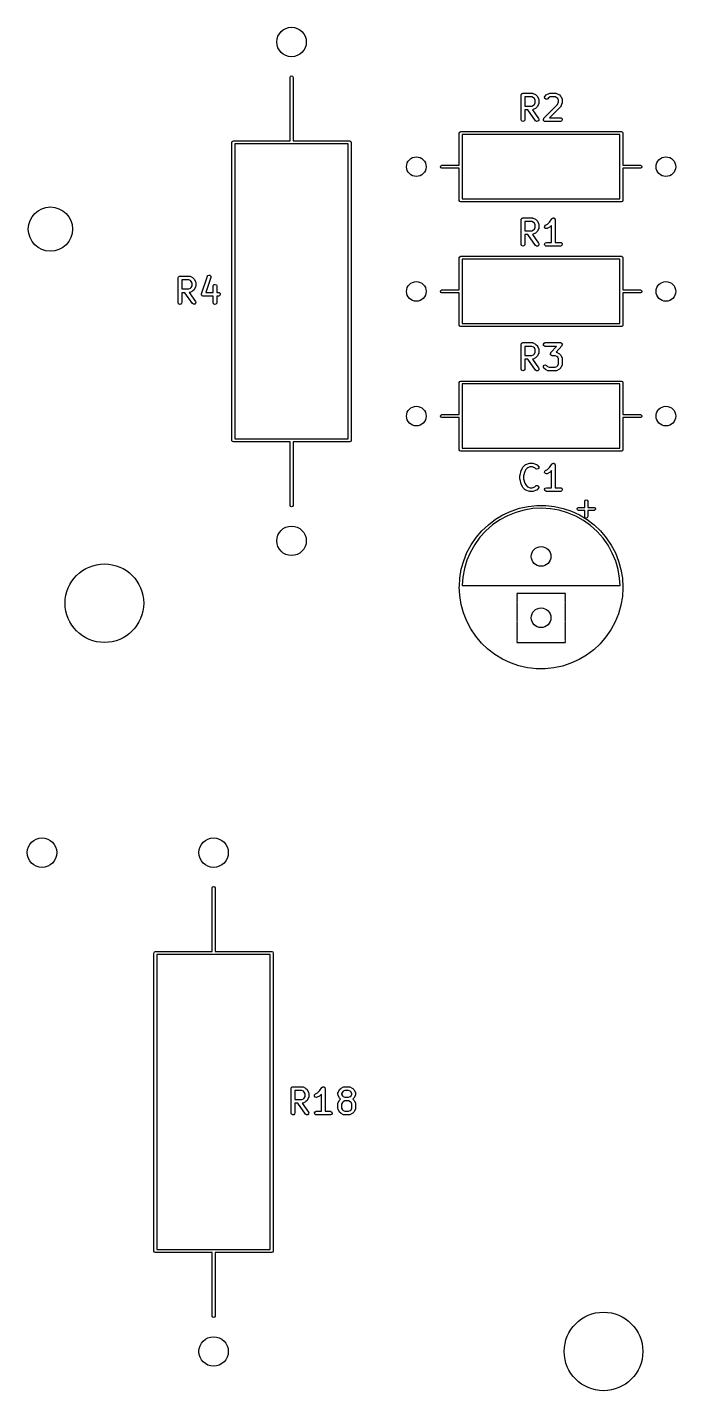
# Model space of a CAD drawing. Extents: x 37 to 259, y -144 to -45.
# Drawn here: x 233.1 to 259.5, y -142.6 to -87 of the extents above; entities that cross this region are included whole.
import ezdxf

# ---------------------------------------------------------------- set-up
doc = ezdxf.new("R2010")
doc.units = 0
doc.layers.add('BLACK', color=7, linetype='CONTINUOUS')

msp = doc.modelspace()

# ---------------------------------------------------------------- linework, layer by layer
at = {"layer": 'BLACK', "linetype": 'CONTINUOUS'}
for p, q in [((243.78, -89.07), (243.798, -89.0276)), ((243.78, -91.66), (243.78, -89.07)), ((243.798, -89.0276), (243.84, -89.01)), ((243.84, -89.01), (243.882, -89.0276)), ((243.882, -89.0276), (243.9, -89.07)), ((243.9, -89.07), (243.9, -91.66)), ((253.187, -89.7924), (253.189, -89.7826)), ((253.187, -90.7924), (253.187, -89.7924)), ((253.188, -89.7794), (253.19, -89.7765)), ((253.189, -89.7826), (253.188, -89.7794)), ((253.19, -89.7765), (253.191, -89.7667)), ((253.191, -89.7667), (253.204, -89.7518)), ((253.204, -89.7518), (253.214, -89.7349)), ((253.214, -89.7349), (253.22, -89.7326)), ((253.22, -89.7326), (253.224, -89.7274)), ((253.224, -89.7274), (253.244, -89.724)), ((253.244, -89.724), (253.262, -89.7174)), ((253.262, -89.7174), (253.643, -89.7174)), ((253.337, -89.8674), (253.337, -90.2412)), ((253.625, -89.8674), (253.337, -89.8674)), ((253.694, -89.9016), (253.625, -89.8674)), ((253.643, -89.7174), (253.669, -89.7219)), ((253.669, -89.7219), (253.672, -89.7248)), ((253.672, -89.7248), (253.676, -89.7253)), ((253.676, -89.7253), (253.772, -89.7729)), ((253.724, -89.932), (253.694, -89.9016)), ((253.758, -90.0006), (253.724, -89.932)), ((253.772, -89.7729), (253.79, -89.7863)), ((253.79, -89.7863), (253.791, -89.787)), ((253.791, -89.787), (253.839, -89.8346)), ((253.839, -89.8346), (253.852, -89.853)), ((253.852, -89.853), (253.853, -89.8541)), ((253.853, -89.8541), (253.9, -89.9493)), ((253.9, -89.9493), (253.908, -89.9743)), ((253.908, -89.9743), (253.907, -89.9786)), ((254.14, -89.8811), (254.161, -89.8346)), ((254.153, -89.9306), (254.14, -89.8811)), ((254.195, -89.9601), (254.153, -89.9306)), ((254.161, -89.8346), (254.209, -89.787)), ((254.246, -89.9556), (254.195, -89.9601)), ((254.209, -89.787), (254.227, -89.7741)), ((254.227, -89.7741), (254.228, -89.7729)), ((254.228, -89.7729), (254.324, -89.7253)), ((254.267, -89.9407), (254.246, -89.9556)), ((254.306, -89.9016), (254.267, -89.9407)), ((254.375, -89.8674), (254.306, -89.9016)), ((254.324, -89.7253), (254.349, -89.7179)), ((254.349, -89.7179), (254.353, -89.7189)), ((254.353, -89.7189), (254.357, -89.7174)), ((254.357, -89.7174), (254.595, -89.7174)), ((254.578, -89.8674), (254.375, -89.8674)), ((254.646, -89.9016), (254.578, -89.8674)), ((254.595, -89.7174), (254.621, -89.7219)), ((254.621, -89.7219), (254.624, -89.7248)), ((254.624, -89.7248), (254.629, -89.7253)), ((254.629, -89.7253), (254.724, -89.7729)), ((254.676, -89.932), (254.646, -89.9016)), ((254.711, -90.0006), (254.676, -89.932)), ((254.724, -89.7729), (254.742, -89.7863)), ((254.742, -89.7863), (254.744, -89.787)), ((254.744, -89.787), (254.791, -89.8346)), ((254.791, -89.8346), (254.804, -89.853)), ((254.804, -89.853), (254.805, -89.8541)), ((254.805, -89.8541), (254.853, -89.9493)), ((254.853, -89.9493), (254.86, -89.9743)), ((254.86, -89.9743), (254.859, -89.9786)), ((253.337, -90.2412), (253.625, -90.2412)), ((253.461, -90.3912), (253.337, -90.3912)), ((253.337, -90.3912), (253.337, -90.7924)), ((253.772, -90.8354), (253.461, -90.3912)), ((253.625, -90.2412), (253.694, -90.2069)), ((253.647, -90.3897), (253.644, -90.3908)), ((253.644, -90.3908), (253.895, -90.7494)), ((253.651, -90.3907), (253.647, -90.3897)), ((253.676, -90.3833), (253.651, -90.3907)), ((253.772, -90.3357), (253.676, -90.3833)), ((253.694, -90.2069), (253.724, -90.1765)), ((253.724, -90.1765), (253.758, -90.108)), ((253.758, -90.108), (253.758, -90.0006)), ((253.773, -90.3345), (253.772, -90.3357)), ((253.791, -90.3216), (253.773, -90.3345)), ((253.839, -90.274), (253.791, -90.3216)), ((253.853, -90.2545), (253.839, -90.2725)), ((253.839, -90.2725), (253.839, -90.274)), ((253.9, -90.1593), (253.853, -90.2545)), ((253.901, -90.1548), (253.9, -90.1593)), ((253.904, -90.1514), (253.901, -90.1548)), ((253.908, -90.1257), (253.904, -90.1514)), ((253.907, -89.9786), (253.908, -89.9829)), ((253.908, -89.9829), (253.908, -90.1257)), ((254.114, -90.7393), (254.673, -90.1804)), ((254.791, -90.274), (254.348, -90.7174)), ((254.673, -90.1804), (254.711, -90.0659)), ((254.711, -90.0659), (254.711, -90.0006)), ((254.793, -90.2699), (254.791, -90.274)), ((254.797, -90.2676), (254.793, -90.2699)), ((254.809, -90.2447), (254.797, -90.2676)), ((254.857, -90.1018), (254.809, -90.2447)), ((254.861, -90.0781), (254.857, -90.1002)), ((254.857, -90.1002), (254.857, -90.1018)), ((254.859, -89.9786), (254.861, -89.9829)), ((254.861, -89.9829), (254.861, -90.0781)), ((253.204, -90.8406), (253.187, -90.7924)), ((253.249, -90.8662), (253.204, -90.8406)), ((253.299, -90.8573), (253.249, -90.8662)), ((253.332, -90.818), (253.299, -90.8573)), ((253.337, -90.7924), (253.332, -90.818)), ((253.814, -90.8648), (253.772, -90.8354)), ((253.865, -90.8604), (253.814, -90.8648)), ((253.901, -90.8241), (253.865, -90.8604)), ((253.895, -90.7494), (253.906, -90.773)), ((253.906, -90.773), (253.901, -90.8241)), ((254.092, -90.7858), (254.093, -90.7827)), ((254.098, -90.8076), (254.092, -90.7858)), ((254.093, -90.7794), (254.104, -90.7598)), ((254.093, -90.7827), (254.093, -90.7794)), ((254.102, -90.8299), (254.098, -90.8076)), ((254.104, -90.8321), (254.102, -90.8299)), ((254.104, -90.7598), (254.114, -90.7393)), ((254.105, -90.8354), (254.104, -90.8321)), ((254.124, -90.8483), (254.105, -90.8354)), ((254.141, -90.8629), (254.124, -90.8483)), ((254.146, -90.8637), (254.141, -90.8629)), ((254.147, -90.8648), (254.146, -90.8637)), ((254.151, -90.8645), (254.147, -90.8648)), ((254.167, -90.8674), (254.151, -90.8645)), ((254.786, -90.8674), (254.167, -90.8674)), ((254.348, -90.7174), (254.786, -90.7174)), ((254.786, -90.7174), (254.811, -90.7219)), ((254.834, -90.8498), (254.786, -90.8674)), ((254.811, -90.7219), (254.851, -90.7549)), ((254.86, -90.8054), (254.834, -90.8498)), ((254.851, -90.7549), (254.86, -90.8054)), ((250.67, -91.34), (250.688, -91.2976)), ((250.67, -92.65), (250.67, -91.34)), ((250.688, -91.2976), (250.73, -91.28)), ((250.73, -91.28), (257.27, -91.28)), ((250.79, -91.4), (250.79, -94.02)), ((257.21, -91.4), (250.79, -91.4)), ((257.21, -94.02), (257.21, -91.4)), ((257.27, -91.28), (257.312, -91.2976)), ((257.312, -91.2976), (257.33, -91.34)), ((257.33, -91.34), (257.33, -92.65)), ((241.41, -91.72), (241.428, -91.6776)), ((241.41, -103.86), (241.41, -91.72)), ((241.428, -91.6776), (241.47, -91.66)), ((241.47, -91.66), (243.78, -91.66)), ((246.15, -91.78), (241.53, -91.78)), ((241.53, -91.78), (241.53, -103.8)), ((243.9, -91.66), (246.21, -91.66)), ((246.15, -103.8), (246.15, -91.78)), ((246.21, -91.66), (246.252, -91.6776)), ((246.252, -91.6776), (246.27, -91.72)), ((246.27, -91.72), (246.27, -103.86)), ((249.9, -92.71), (249.918, -92.6676)), ((249.918, -92.7524), (249.9, -92.71)), ((249.918, -92.6676), (249.96, -92.65)), ((249.96, -92.65), (250.67, -92.65)), ((257.33, -92.65), (258.04, -92.65)), ((258.04, -92.65), (258.082, -92.6676)), ((258.082, -92.6676), (258.1, -92.71)), ((258.1, -92.71), (258.082, -92.7524)), ((249.96, -92.77), (249.918, -92.7524)), ((250.67, -92.77), (249.96, -92.77)), ((250.67, -94.08), (250.67, -92.77)), ((258.04, -92.77), (257.33, -92.77)), ((257.33, -92.77), (257.33, -94.08)), ((258.082, -92.7524), (258.04, -92.77)), ((250.688, -94.1224), (250.67, -94.08)), ((250.73, -94.14), (250.688, -94.1224)), ((257.27, -94.14), (250.73, -94.14)), ((250.79, -94.02), (257.21, -94.02)), ((257.312, -94.1224), (257.27, -94.14)), ((257.33, -94.08), (257.312, -94.1224)), ((253.187, -94.8724), (253.189, -94.8626)), ((253.187, -95.8724), (253.187, -94.8724)), ((253.188, -94.8594), (253.19, -94.8565)), ((253.189, -94.8626), (253.188, -94.8594)), ((253.19, -94.8565), (253.191, -94.8467)), ((253.191, -94.8467), (253.204, -94.8318)), ((253.204, -94.8318), (253.214, -94.8149)), ((253.214, -94.8149), (253.22, -94.8126)), ((253.22, -94.8126), (253.224, -94.8074)), ((253.224, -94.8074), (253.244, -94.804)), ((253.244, -94.804), (253.262, -94.7974)), ((253.262, -94.7974), (253.643, -94.7974)), ((253.337, -94.9474), (253.337, -95.3212)), ((253.625, -94.9474), (253.337, -94.9474)), ((253.694, -94.9816), (253.625, -94.9474)), ((253.643, -94.7974), (253.669, -94.8019)), ((253.669, -94.8019), (253.672, -94.8048)), ((253.672, -94.8048), (253.676, -94.8053)), ((253.676, -94.8053), (253.772, -94.8529)), ((253.772, -94.8529), (253.79, -94.8663)), ((253.79, -94.8663), (253.791, -94.867)), ((253.791, -94.867), (253.839, -94.9146)), ((253.839, -94.9146), (253.852, -94.933)), ((253.852, -94.933), (253.853, -94.9341)), ((253.853, -94.9341), (253.9, -95.0293)), ((254.265, -95.0488), (254.346, -94.9675)), ((254.346, -94.9675), (254.438, -94.8308)), ((254.438, -94.8308), (254.456, -94.8119)), ((254.456, -94.8119), (254.46, -94.8107)), ((254.46, -94.8107), (254.462, -94.8074)), ((254.462, -94.8074), (254.484, -94.8036)), ((254.484, -94.8036), (254.505, -94.7975)), ((254.505, -94.7975), (254.509, -94.7993)), ((254.509, -94.7993), (254.513, -94.7985)), ((254.513, -94.7985), (254.532, -94.8094)), ((254.532, -94.8094), (254.552, -94.8181)), ((254.552, -94.8181), (254.554, -94.822)), ((254.554, -94.822), (254.557, -94.8242)), ((254.557, -94.8242), (254.565, -94.8446)), ((254.565, -94.8446), (254.575, -94.8641)), ((254.575, -94.8641), (254.574, -94.8683)), ((254.574, -94.8683), (254.575, -94.8724)), ((254.575, -94.8724), (254.575, -95.7974)), ((253.337, -95.3212), (253.625, -95.3212)), ((253.461, -95.4712), (253.337, -95.4712)), ((253.337, -95.4712), (253.337, -95.8724)), ((253.772, -95.9154), (253.461, -95.4712)), ((253.625, -95.3212), (253.694, -95.2869)), ((253.647, -95.4697), (253.644, -95.4708)), ((253.644, -95.4708), (253.895, -95.8294)), ((253.651, -95.4707), (253.647, -95.4697)), ((253.676, -95.4633), (253.651, -95.4707)), ((253.772, -95.4157), (253.676, -95.4633)), ((253.724, -95.012), (253.694, -94.9816)), ((253.694, -95.2869), (253.724, -95.2565)), ((253.758, -95.0806), (253.724, -95.012)), ((253.724, -95.2565), (253.758, -95.188)), ((253.758, -95.188), (253.758, -95.0806)), ((253.773, -95.4145), (253.772, -95.4157)), ((253.791, -95.4016), (253.773, -95.4145)), ((253.839, -95.354), (253.791, -95.4016)), ((253.853, -95.3345), (253.839, -95.3525)), ((253.839, -95.3525), (253.839, -95.354)), ((253.9, -95.2393), (253.853, -95.3345)), ((253.9, -95.0293), (253.908, -95.0543)), ((253.901, -95.2348), (253.9, -95.2393)), ((253.904, -95.2314), (253.901, -95.2348)), ((253.908, -95.2057), (253.904, -95.2314)), ((253.908, -95.0543), (253.907, -95.0586)), ((253.907, -95.0586), (253.908, -95.0629)), ((253.908, -95.0629), (253.908, -95.2057)), ((254.142, -95.1795), (254.145, -95.1283)), ((254.173, -95.2207), (254.142, -95.1795)), ((254.145, -95.1283), (254.181, -95.091)), ((254.223, -95.2326), (254.173, -95.2207)), ((254.181, -95.091), (254.265, -95.0488)), ((254.248, -95.2252), (254.223, -95.2326)), ((254.343, -95.1776), (254.248, -95.2252)), ((254.344, -95.1764), (254.343, -95.1776)), ((254.363, -95.1635), (254.344, -95.1764)), ((254.425, -95.1011), (254.363, -95.1635)), ((254.425, -95.7974), (254.425, -95.1011)), ((253.204, -95.9206), (253.187, -95.8724)), ((253.249, -95.9462), (253.204, -95.9206)), ((253.299, -95.9373), (253.249, -95.9462)), ((253.332, -95.898), (253.299, -95.9373)), ((253.337, -95.8724), (253.332, -95.898)), ((253.814, -95.9448), (253.772, -95.9154)), ((253.865, -95.9404), (253.814, -95.9448)), ((253.901, -95.9041), (253.865, -95.9404)), ((253.895, -95.8294), (253.906, -95.853)), ((253.906, -95.853), (253.901, -95.9041)), ((254.14, -95.8594), (254.166, -95.8149)), ((254.149, -95.9099), (254.14, -95.8594)), ((254.189, -95.9429), (254.149, -95.9099)), ((254.166, -95.8149), (254.214, -95.7974)), ((254.214, -95.9474), (254.189, -95.9429)), ((254.214, -95.7974), (254.425, -95.7974)), ((254.786, -95.9474), (254.214, -95.9474)), ((254.575, -95.7974), (254.786, -95.7974)), ((254.786, -95.7974), (254.811, -95.8019)), ((254.834, -95.9298), (254.786, -95.9474)), ((254.811, -95.8019), (254.851, -95.8349)), ((254.86, -95.8854), (254.834, -95.9298)), ((254.851, -95.8349), (254.86, -95.8854)), ((250.67, -96.42), (250.688, -96.3776)), ((250.67, -97.73), (250.67, -96.42)), ((250.688, -96.3776), (250.73, -96.36)), ((250.73, -96.36), (257.27, -96.36)), ((250.79, -96.48), (250.79, -99.1)), ((257.21, -96.48), (250.79, -96.48)), ((257.21, -99.1), (257.21, -96.48)), ((257.27, -96.36), (257.312, -96.3776)), ((257.312, -96.3776), (257.33, -96.42)), ((257.33, -96.42), (257.33, -97.73)), ((239.234, -97.2018), (239.244, -97.1849)), ((239.244, -97.1849), (239.25, -97.1826)), ((239.25, -97.1826), (239.254, -97.1774)), ((239.254, -97.1774), (239.274, -97.174)), ((239.274, -97.174), (239.292, -97.1674)), ((239.292, -97.1674), (239.673, -97.1674)), ((239.673, -97.1674), (239.699, -97.1719)), ((239.699, -97.1719), (239.702, -97.1748)), ((239.702, -97.1748), (239.706, -97.1753)), ((239.706, -97.1753), (239.802, -97.2229)), ((240.173, -97.8853), (240.411, -97.171)), ((240.411, -97.171), (240.424, -97.1481)), ((240.424, -97.1481), (240.467, -97.1213)), ((240.467, -97.1213), (240.518, -97.1288)), ((240.518, -97.1288), (240.552, -97.1672)), ((240.552, -97.1672), (240.554, -97.2185)), ((239.217, -97.2424), (239.219, -97.2326)), ((239.217, -98.2424), (239.217, -97.2424)), ((239.218, -97.2294), (239.22, -97.2265)), ((239.219, -97.2326), (239.218, -97.2294)), ((239.22, -97.2265), (239.221, -97.2167)), ((239.221, -97.2167), (239.234, -97.2018)), ((239.367, -97.3174), (239.367, -97.6912)), ((239.655, -97.3174), (239.367, -97.3174)), ((239.367, -97.6912), (239.655, -97.6912)), ((239.724, -97.3516), (239.655, -97.3174)), ((239.655, -97.6912), (239.724, -97.6569)), ((239.754, -97.382), (239.724, -97.3516)), ((239.724, -97.6569), (239.754, -97.6265)), ((239.788, -97.4506), (239.754, -97.382)), ((239.754, -97.6265), (239.788, -97.558)), ((239.788, -97.558), (239.788, -97.4506)), ((239.802, -97.2229), (239.82, -97.2363)), ((239.82, -97.2363), (239.821, -97.237)), ((239.821, -97.237), (239.869, -97.2846)), ((239.869, -97.724), (239.821, -97.7716)), ((239.869, -97.2846), (239.882, -97.303)), ((239.883, -97.7045), (239.869, -97.7225)), ((239.869, -97.7225), (239.869, -97.724)), ((239.882, -97.303), (239.883, -97.3041)), ((239.883, -97.3041), (239.93, -97.3993)), ((239.93, -97.6093), (239.883, -97.7045)), ((239.93, -97.3993), (239.938, -97.4243)), ((239.931, -97.6048), (239.93, -97.6093)), ((239.934, -97.6014), (239.931, -97.6048)), ((239.938, -97.5757), (239.934, -97.6014)), ((239.938, -97.4243), (239.937, -97.4286)), ((239.937, -97.4286), (239.938, -97.4329)), ((239.938, -97.4329), (239.938, -97.5757)), ((240.554, -97.2185), (240.348, -97.834)), ((240.645, -97.5757), (240.65, -97.5501)), ((240.645, -97.834), (240.645, -97.5757)), ((240.65, -97.5501), (240.683, -97.5108)), ((240.683, -97.5108), (240.733, -97.5019)), ((240.733, -97.5019), (240.778, -97.5275)), ((240.778, -97.5275), (240.795, -97.5757)), ((240.795, -97.5757), (240.795, -97.834)), ((249.9, -97.79), (249.918, -97.7476)), ((249.918, -97.7476), (249.96, -97.73)), ((249.96, -97.73), (250.67, -97.73)), ((257.33, -97.73), (258.04, -97.73)), ((258.04, -97.73), (258.082, -97.7476)), ((258.082, -97.7476), (258.1, -97.79)), ((239.234, -98.2906), (239.217, -98.2424)), ((239.279, -98.3162), (239.234, -98.2906)), ((239.362, -98.268), (239.329, -98.3073)), ((239.367, -98.2424), (239.362, -98.268)), ((239.491, -97.8412), (239.367, -97.8412)), ((239.367, -97.8412), (239.367, -98.2424)), ((239.802, -98.2854), (239.491, -97.8412)), ((239.677, -97.8397), (239.674, -97.8408)), ((239.674, -97.8408), (239.925, -98.1994)), ((239.681, -97.8407), (239.677, -97.8397)), ((239.706, -97.8333), (239.681, -97.8407)), ((239.802, -97.7857), (239.706, -97.8333)), ((239.803, -97.7845), (239.802, -97.7857)), ((239.844, -98.3148), (239.802, -98.2854)), ((239.821, -97.7716), (239.803, -97.7845)), ((239.931, -98.2741), (239.895, -98.3104)), ((239.925, -98.1994), (239.936, -98.223)), ((239.936, -98.223), (239.931, -98.2741)), ((240.17, -97.896), (240.173, -97.8911)), ((240.174, -97.9162), (240.17, -97.896)), ((240.173, -97.8911), (240.173, -97.8853)), ((240.175, -97.9366), (240.174, -97.9162)), ((240.178, -97.9409), (240.175, -97.9366)), ((240.179, -97.9465), (240.178, -97.9409)), ((240.195, -97.9597), (240.179, -97.9465)), ((240.209, -97.975), (240.195, -97.9597)), ((240.214, -97.9758), (240.209, -97.975)), ((240.219, -97.9795), (240.214, -97.9758)), ((240.244, -97.984), (240.219, -97.9795)), ((240.645, -97.984), (240.244, -97.984)), ((240.348, -97.834), (240.645, -97.834)), ((240.645, -98.2424), (240.645, -97.984)), ((240.663, -98.2906), (240.645, -98.2424)), ((240.707, -98.3162), (240.663, -98.2906)), ((240.791, -98.268), (240.758, -98.3073)), ((240.795, -98.2424), (240.791, -98.268)), ((240.795, -97.834), (240.863, -97.834)), ((240.863, -97.984), (240.795, -97.984)), ((240.795, -97.984), (240.795, -98.2424)), ((240.863, -97.834), (240.889, -97.8386)), ((240.912, -97.9665), (240.863, -97.984)), ((240.889, -97.8386), (240.928, -97.8715)), ((240.937, -97.9221), (240.912, -97.9665)), ((240.928, -97.8715), (240.937, -97.9221)), ((249.918, -97.8324), (249.9, -97.79)), ((249.96, -97.85), (249.918, -97.8324)), ((250.67, -97.85), (249.96, -97.85)), ((250.67, -99.16), (250.67, -97.85)), ((258.04, -97.85), (257.33, -97.85)), ((257.33, -97.85), (257.33, -99.16)), ((258.082, -97.8324), (258.04, -97.85)), ((258.1, -97.79), (258.082, -97.8324)), ((239.329, -98.3073), (239.279, -98.3162)), ((239.895, -98.3104), (239.844, -98.3148)), ((240.758, -98.3073), (240.707, -98.3162)), ((250.688, -99.2024), (250.67, -99.16)), ((250.73, -99.22), (250.688, -99.2024)), ((257.27, -99.22), (250.73, -99.22)), ((250.79, -99.1), (257.21, -99.1)), ((257.312, -99.2024), (257.27, -99.22)), ((257.33, -99.16), (257.312, -99.2024)), ((253.187, -99.9524), (253.189, -99.9426)), ((253.187, -100.952), (253.187, -99.9524)), ((253.188, -99.9394), (253.19, -99.9365)), ((253.189, -99.9426), (253.188, -99.9394)), ((253.19, -99.9365), (253.191, -99.9267)), ((253.191, -99.9267), (253.204, -99.9118)), ((253.204, -99.9118), (253.214, -99.8949)), ((253.214, -99.8949), (253.22, -99.8926)), ((253.22, -99.8926), (253.224, -99.8874)), ((253.224, -99.8874), (253.244, -99.884)), ((253.244, -99.884), (253.262, -99.8774)), ((253.262, -99.8774), (253.643, -99.8774)), ((253.643, -99.8774), (253.669, -99.8819)), ((253.669, -99.8819), (253.672, -99.8848)), ((253.672, -99.8848), (253.676, -99.8853)), ((253.676, -99.8853), (253.772, -99.9329)), ((253.772, -99.9329), (253.79, -99.9463)), ((253.79, -99.9463), (253.791, -99.947)), ((253.791, -99.947), (253.839, -99.9946)), ((254.093, -99.9394), (254.118, -99.8949)), ((254.102, -99.9899), (254.093, -99.9394)), ((254.118, -99.8949), (254.167, -99.8774)), ((254.167, -99.8774), (254.786, -99.8774)), ((254.786, -99.8774), (254.797, -99.8793)), ((254.797, -99.8793), (254.8, -99.8788)), ((254.8, -99.8788), (254.803, -99.8804)), ((254.803, -99.8804), (254.811, -99.8819)), ((254.811, -99.8819), (254.827, -99.8949)), ((254.827, -99.8949), (254.844, -99.9054)), ((254.844, -99.9054), (254.846, -99.911)), ((254.846, -99.911), (254.851, -99.9149)), ((254.86, -99.9654), (254.849, -99.9829)), ((254.851, -99.9149), (254.854, -99.9348)), ((254.854, -99.9348), (254.861, -99.9539)), ((254.861, -99.9539), (254.859, -99.9595)), ((254.859, -99.9595), (254.86, -99.9654)), ((253.337, -100.027), (253.337, -100.401)), ((253.625, -100.027), (253.337, -100.027)), ((253.337, -100.401), (253.625, -100.401)), ((253.694, -100.062), (253.625, -100.027)), ((253.625, -100.401), (253.694, -100.367)), ((253.772, -100.496), (253.676, -100.543)), ((253.724, -100.092), (253.694, -100.062)), ((253.694, -100.367), (253.724, -100.337)), ((253.758, -100.161), (253.724, -100.092)), ((253.724, -100.337), (253.758, -100.268)), ((253.758, -100.268), (253.758, -100.161)), ((253.773, -100.494), (253.772, -100.496)), ((253.791, -100.482), (253.773, -100.494)), ((253.839, -100.434), (253.791, -100.482)), ((253.839, -99.9946), (253.852, -100.013)), ((253.853, -100.414), (253.839, -100.433)), ((253.839, -100.433), (253.839, -100.434)), ((253.852, -100.013), (253.853, -100.014)), ((253.853, -100.014), (253.9, -100.109)), ((253.9, -100.319), (253.853, -100.414)), ((253.9, -100.109), (253.908, -100.134)), ((253.901, -100.315), (253.9, -100.319)), ((253.904, -100.311), (253.901, -100.315)), ((253.908, -100.286), (253.904, -100.311)), ((253.908, -100.134), (253.907, -100.139)), ((253.907, -100.139), (253.908, -100.143)), ((253.908, -100.143), (253.908, -100.286)), ((254.141, -100.023), (254.102, -99.9899)), ((254.167, -100.027), (254.141, -100.023)), ((254.62, -100.027), (254.167, -100.027)), ((254.377, -100.332), (254.38, -100.326)), ((254.384, -100.351), (254.377, -100.332)), ((254.379, -100.32), (254.389, -100.303)), ((254.38, -100.326), (254.379, -100.32)), ((254.387, -100.371), (254.384, -100.351)), ((254.392, -100.375), (254.387, -100.371)), ((254.389, -100.303), (254.396, -100.284)), ((254.394, -100.38), (254.392, -100.375)), ((254.411, -100.391), (254.394, -100.38)), ((254.396, -100.284), (254.62, -100.027)), ((254.427, -100.404), (254.411, -100.391)), ((254.435, -100.405), (254.427, -100.404)), ((254.438, -100.407), (254.435, -100.405)), ((254.441, -100.406), (254.438, -100.407)), ((254.452, -100.408), (254.441, -100.406)), ((254.578, -100.408), (254.452, -100.408)), ((254.646, -100.443), (254.578, -100.408)), ((254.842, -100.002), (254.615, -100.262)), ((254.615, -100.262), (254.621, -100.263)), ((254.621, -100.263), (254.624, -100.266)), ((254.624, -100.266), (254.629, -100.266)), ((254.629, -100.266), (254.724, -100.314)), ((254.676, -100.473), (254.646, -100.443)), ((254.711, -100.542), (254.676, -100.473)), ((254.724, -100.314), (254.742, -100.327)), ((254.742, -100.327), (254.744, -100.328)), ((254.744, -100.328), (254.791, -100.376)), ((254.791, -100.376), (254.804, -100.394)), ((254.804, -100.394), (254.805, -100.395)), ((254.805, -100.395), (254.853, -100.49)), ((254.849, -99.9829), (254.842, -100.002)), ((254.853, -100.49), (254.86, -100.515)), ((254.86, -100.515), (254.859, -100.52)), ((254.859, -100.52), (254.861, -100.524)), ((254.861, -100.524), (254.861, -100.762)), ((253.204, -101.001), (253.187, -100.952)), ((253.249, -101.026), (253.204, -101.001)), ((253.299, -101.017), (253.249, -101.026)), ((253.332, -100.978), (253.299, -101.017)), ((253.337, -100.952), (253.332, -100.978)), ((253.461, -100.551), (253.337, -100.551)), ((253.337, -100.551), (253.337, -100.952)), ((253.772, -100.995), (253.461, -100.551)), ((253.647, -100.55), (253.644, -100.551)), ((253.644, -100.551), (253.895, -100.909)), ((253.651, -100.551), (253.647, -100.55)), ((253.676, -100.543), (253.651, -100.551)), ((253.814, -101.025), (253.772, -100.995)), ((253.865, -101.02), (253.814, -101.025)), ((253.901, -100.984), (253.865, -101.02)), ((253.895, -100.909), (253.906, -100.933)), ((253.906, -100.933), (253.901, -100.984)), ((254.094, -100.838), (254.124, -100.796)), ((254.099, -100.889), (254.094, -100.838)), ((254.114, -100.91), (254.099, -100.889)), ((254.161, -100.958), (254.114, -100.91)), ((254.124, -100.796), (254.173, -100.782)), ((254.163, -100.958), (254.161, -100.958)), ((254.181, -100.972), (254.163, -100.958)), ((254.173, -100.782), (254.22, -100.804)), ((254.276, -101.019), (254.181, -100.972)), ((254.22, -100.804), (254.259, -100.843)), ((254.259, -100.843), (254.327, -100.877)), ((254.28, -101.02), (254.276, -101.019)), ((254.284, -101.023), (254.28, -101.02)), ((254.31, -101.027), (254.284, -101.023)), ((254.595, -101.027), (254.31, -101.027)), ((254.327, -100.877), (254.578, -100.877)), ((254.578, -100.877), (254.646, -100.843)), ((254.599, -101.026), (254.595, -101.027)), ((254.604, -101.027), (254.599, -101.026)), ((254.629, -101.019), (254.604, -101.027)), ((254.724, -100.972), (254.629, -101.019)), ((254.646, -100.843), (254.676, -100.813)), ((254.676, -100.813), (254.711, -100.744)), ((254.711, -100.744), (254.711, -100.542)), ((254.725, -100.971), (254.724, -100.972)), ((254.744, -100.958), (254.725, -100.971)), ((254.791, -100.91), (254.744, -100.958)), ((254.792, -100.909), (254.791, -100.91)), ((254.805, -100.891), (254.792, -100.909)), ((254.853, -100.795), (254.805, -100.891)), ((254.856, -100.788), (254.853, -100.791)), ((254.853, -100.791), (254.853, -100.795)), ((254.861, -100.762), (254.856, -100.788)), ((250.67, -101.5), (250.688, -101.458)), ((250.67, -102.81), (250.67, -101.5)), ((250.688, -101.458), (250.73, -101.44)), ((250.73, -101.44), (257.27, -101.44)), ((250.79, -101.56), (250.79, -104.18)), ((257.21, -101.56), (250.79, -101.56)), ((257.21, -104.18), (257.21, -101.56)), ((257.27, -101.44), (257.312, -101.458)), ((257.312, -101.458), (257.33, -101.5)), ((257.33, -101.5), (257.33, -102.81)), ((249.9, -102.87), (249.918, -102.828)), ((249.918, -102.912), (249.9, -102.87)), ((249.918, -102.828), (249.96, -102.81)), ((249.96, -102.93), (249.918, -102.912)), ((249.96, -102.81), (250.67, -102.81)), ((250.67, -102.93), (249.96, -102.93)), ((250.67, -104.24), (250.67, -102.93)), ((257.33, -102.81), (258.04, -102.81)), ((258.04, -102.93), (257.33, -102.93)), ((257.33, -102.93), (257.33, -104.24)), ((258.04, -102.81), (258.082, -102.828)), ((258.082, -102.912), (258.04, -102.93)), ((258.082, -102.828), (258.1, -102.87)), ((258.1, -102.87), (258.082, -102.912)), ((241.53, -103.8), (246.15, -103.8)), ((241.428, -103.902), (241.41, -103.86)), ((241.47, -103.92), (241.428, -103.902)), ((243.78, -103.92), (241.47, -103.92)), ((243.78, -106.51), (243.78, -103.92)), ((246.21, -103.92), (243.9, -103.92)), ((243.9, -103.92), (243.9, -106.51)), ((246.252, -103.902), (246.21, -103.92)), ((246.27, -103.86), (246.252, -103.902)), ((250.688, -104.282), (250.67, -104.24)), ((250.73, -104.3), (250.688, -104.282)), ((257.27, -104.3), (250.73, -104.3)), ((250.79, -104.18), (257.21, -104.18)), ((257.312, -104.282), (257.27, -104.3)), ((257.33, -104.24), (257.312, -104.282)), ((253.242, -104.972), (253.256, -104.954)), ((253.256, -104.952), (253.352, -104.857)), ((253.256, -104.954), (253.256, -104.952)), ((253.352, -104.857), (253.373, -104.842)), ((253.373, -104.842), (253.378, -104.842)), ((253.378, -104.842), (253.381, -104.839)), ((253.381, -104.839), (253.524, -104.791)), ((253.56, -104.937), (253.445, -104.976)), ((253.524, -104.791), (253.546, -104.788)), ((253.546, -104.788), (253.548, -104.787)), ((253.548, -104.787), (253.643, -104.787)), ((253.631, -104.937), (253.56, -104.937)), ((253.745, -104.976), (253.631, -104.937)), ((253.643, -104.787), (253.665, -104.791)), ((253.665, -104.791), (253.667, -104.791)), ((253.667, -104.791), (253.809, -104.839)), ((253.809, -104.839), (253.832, -104.851)), ((253.832, -104.851), (253.835, -104.855)), ((253.835, -104.855), (253.839, -104.857)), ((253.839, -104.857), (253.886, -104.905)), ((253.886, -104.905), (253.901, -104.926)), ((253.901, -104.926), (253.906, -104.977)), ((254.265, -105.039), (254.346, -104.957)), ((254.346, -104.957), (254.438, -104.821)), ((254.438, -104.821), (254.456, -104.802)), ((254.456, -104.802), (254.46, -104.801)), ((254.46, -104.801), (254.462, -104.797)), ((254.462, -104.797), (254.484, -104.794)), ((254.484, -104.794), (254.505, -104.788)), ((254.505, -104.788), (254.509, -104.789)), ((254.509, -104.789), (254.513, -104.789)), ((254.513, -104.789), (254.532, -104.799)), ((254.532, -104.799), (254.552, -104.808)), ((254.552, -104.808), (254.554, -104.812)), ((254.554, -104.812), (254.557, -104.814)), ((254.557, -104.814), (254.565, -104.835)), ((254.565, -104.835), (254.575, -104.854)), ((254.575, -104.854), (254.574, -104.858)), ((254.574, -104.858), (254.575, -104.862)), ((254.575, -104.862), (254.575, -105.787)), ((253.139, -105.291), (253.142, -105.276)), ((253.139, -105.434), (253.139, -105.291)), ((253.14, -105.437), (253.139, -105.434)), ((253.142, -105.452), (253.14, -105.437)), ((253.142, -105.273), (253.189, -105.082)), ((253.142, -105.276), (253.142, -105.273)), ((253.189, -105.642), (253.142, -105.452)), ((253.189, -105.082), (253.194, -105.07)), ((253.194, -105.07), (253.195, -105.067)), ((253.195, -105.067), (253.242, -104.972)), ((253.333, -105.127), (253.289, -105.3)), ((253.289, -105.3), (253.289, -105.425)), ((253.289, -105.425), (253.333, -105.598)), ((253.371, -105.05), (253.333, -105.127)), ((253.445, -104.976), (253.371, -105.05)), ((253.78, -105.011), (253.745, -104.976)), ((253.827, -105.032), (253.78, -105.011)), ((253.876, -105.019), (253.827, -105.032)), ((253.906, -104.977), (253.876, -105.019)), ((254.142, -105.169), (254.145, -105.118)), ((254.173, -105.211), (254.142, -105.169)), ((254.145, -105.118), (254.181, -105.081)), ((254.223, -105.223), (254.173, -105.211)), ((254.181, -105.081), (254.265, -105.039)), ((254.248, -105.215), (254.223, -105.223)), ((254.343, -105.168), (254.248, -105.215)), ((254.344, -105.166), (254.343, -105.168)), ((254.363, -105.154), (254.344, -105.166)), ((254.425, -105.091), (254.363, -105.154)), ((254.425, -105.787), (254.425, -105.091)), ((253.191, -105.645), (253.189, -105.642)), ((253.195, -105.658), (253.191, -105.645)), ((253.242, -105.753), (253.195, -105.658)), ((253.244, -105.754), (253.242, -105.753)), ((253.256, -105.773), (253.244, -105.754)), ((253.352, -105.868), (253.256, -105.773)), ((253.333, -105.598), (253.371, -105.675)), ((253.356, -105.87), (253.352, -105.868)), ((253.358, -105.874), (253.356, -105.87)), ((253.381, -105.886), (253.358, -105.874)), ((253.371, -105.675), (253.445, -105.749)), ((253.524, -105.934), (253.381, -105.886)), ((253.445, -105.749), (253.56, -105.787)), ((253.526, -105.933), (253.524, -105.934)), ((253.548, -105.937), (253.526, -105.933)), ((253.643, -105.937), (253.548, -105.937)), ((253.56, -105.787), (253.631, -105.787)), ((253.631, -105.787), (253.745, -105.749)), ((253.644, -105.937), (253.643, -105.937)), ((253.667, -105.934), (253.644, -105.937)), ((253.809, -105.886), (253.667, -105.934)), ((253.745, -105.749), (253.78, -105.714)), ((253.78, -105.714), (253.802, -105.699)), ((253.802, -105.699), (253.853, -105.695)), ((253.813, -105.883), (253.809, -105.886)), ((253.817, -105.883), (253.813, -105.883)), ((253.839, -105.868), (253.817, -105.883)), ((253.886, -105.82), (253.839, -105.868)), ((253.853, -105.695), (253.895, -105.724)), ((253.908, -105.774), (253.886, -105.82)), ((253.895, -105.724), (253.908, -105.774)), ((254.14, -105.849), (254.166, -105.805)), ((254.149, -105.9), (254.14, -105.849)), ((254.189, -105.933), (254.149, -105.9)), ((254.166, -105.805), (254.214, -105.787)), ((254.214, -105.937), (254.189, -105.933)), ((254.214, -105.787), (254.425, -105.787)), ((254.786, -105.937), (254.214, -105.937)), ((254.575, -105.787), (254.786, -105.787)), ((254.786, -105.787), (254.811, -105.792)), ((254.834, -105.92), (254.786, -105.937)), ((254.811, -105.792), (254.851, -105.825)), ((254.86, -105.875), (254.834, -105.92)), ((254.851, -105.825), (254.86, -105.875)), ((243.798, -106.552), (243.78, -106.51)), ((243.84, -106.57), (243.798, -106.552)), ((243.882, -106.552), (243.84, -106.57)), ((243.9, -106.51), (243.882, -106.552)), ((252.774, -106.739), (253.116, -106.625)), ((253.116, -106.625), (253.468, -106.548)), ((253.468, -106.548), (253.826, -106.51)), ((254.022, -106.62), (253.664, -106.638)), ((253.826, -106.51), (254.186, -106.51)), ((254.381, -106.643), (254.022, -106.62)), ((254.186, -106.51), (254.544, -106.55)), ((254.544, -106.55), (254.896, -106.628)), ((254.896, -106.628), (255.237, -106.743)), ((255.464, -106.65), (255.482, -106.607)), ((255.482, -106.607), (255.524, -106.59)), ((255.524, -106.59), (255.779, -106.59)), ((255.779, -106.335), (255.797, -106.292)), ((255.779, -106.59), (255.779, -106.335)), ((255.797, -106.292), (255.839, -106.275)), ((255.839, -106.275), (255.881, -106.292)), ((255.881, -106.292), (255.899, -106.335)), ((255.899, -106.335), (255.899, -106.59)), ((255.899, -106.59), (256.154, -106.59)), ((256.154, -106.59), (256.196, -106.607)), ((256.196, -106.607), (256.214, -106.65)), ((251.851, -107.292), (252.138, -107.074)), ((252.315, -107.097), (252.021, -107.301)), ((252.138, -107.074), (252.447, -106.889)), ((252.631, -106.926), (252.315, -107.097)), ((252.447, -106.889), (252.774, -106.739)), ((252.964, -106.791), (252.631, -106.926)), ((253.31, -106.695), (252.964, -106.791)), ((253.664, -106.638), (253.31, -106.695)), ((254.734, -106.705), (254.381, -106.643)), ((255.078, -106.806), (254.734, -106.705)), ((255.409, -106.945), (255.078, -106.806)), ((255.237, -106.743), (255.563, -106.895)), ((255.723, -107.12), (255.409, -106.945)), ((255.482, -106.692), (255.464, -106.65)), ((255.524, -106.71), (255.482, -106.692)), ((255.779, -106.71), (255.524, -106.71)), ((255.563, -106.895), (255.872, -107.081)), ((256.015, -107.329), (255.723, -107.12)), ((255.779, -106.965), (255.779, -106.71)), ((255.797, -107.007), (255.779, -106.965)), ((255.839, -107.025), (255.797, -107.007)), ((255.881, -107.007), (255.839, -107.025)), ((255.872, -107.081), (256.158, -107.299)), ((255.899, -106.965), (255.881, -107.007)), ((256.154, -106.71), (255.899, -106.71)), ((255.899, -106.71), (255.899, -106.965)), ((256.196, -106.692), (256.154, -106.71)), ((256.214, -106.65), (256.196, -106.692)), ((251.355, -107.812), (251.589, -107.539)), ((251.751, -107.538), (251.509, -107.803)), ((251.589, -107.539), (251.851, -107.292)), ((252.021, -107.301), (251.751, -107.538)), ((256.281, -107.57), (256.015, -107.329)), ((256.158, -107.299), (256.419, -107.547)), ((256.52, -107.838), (256.281, -107.57)), ((256.419, -107.547), (256.652, -107.822)), ((250.982, -108.428), (251.152, -108.11)), ((251.298, -108.093), (251.12, -108.405)), ((251.152, -108.11), (251.355, -107.812)), ((251.509, -107.803), (251.298, -108.093)), ((256.727, -108.131), (256.52, -107.838)), ((256.652, -107.822), (256.854, -108.12)), ((256.899, -108.446), (256.727, -108.131)), ((256.854, -108.12), (257.023, -108.438)), ((250.75, -109.109), (250.848, -108.762)), ((250.848, -108.762), (250.982, -108.428)), ((250.979, -108.735), (250.875, -109.079)), ((251.12, -108.405), (250.979, -108.735)), ((257.036, -108.778), (256.899, -108.446)), ((257.023, -108.438), (257.156, -108.773)), ((257.135, -109.123), (257.036, -108.778)), ((257.156, -108.773), (257.252, -109.12)), ((250.691, -109.464), (250.75, -109.109)), ((250.875, -109.079), (250.81, -109.432)), ((257.195, -109.477), (257.135, -109.123)), ((257.252, -109.12), (257.311, -109.475)), ((250.67, -109.823), (250.672, -109.79)), ((250.688, -110.183), (250.67, -109.823)), ((250.672, -109.79), (250.691, -109.464)), ((250.81, -109.432), (250.786, -109.775)), ((250.786, -109.775), (257.212, -109.775)), ((257.212, -109.775), (257.195, -109.477)), ((257.33, -109.858), (257.308, -110.218)), ((257.311, -109.475), (257.33, -109.835)), ((257.33, -109.835), (257.33, -109.858)), ((250.745, -110.539), (250.688, -110.183)), ((253.012, -110.095), (253.02, -110.115)), ((254.988, -110.095), (253.012, -110.095)), ((253.02, -110.115), (253.012, -110.135)), ((253.012, -110.135), (253.02, -110.155)), ((253.02, -110.155), (253.012, -110.175)), ((253.012, -110.175), (253.02, -110.195)), ((253.02, -110.195), (253.012, -110.215)), ((253.012, -110.215), (253.02, -110.235)), ((253.02, -110.235), (253.012, -110.255)), ((253.012, -110.255), (253.02, -110.275)), ((253.02, -110.275), (253.012, -110.295)), ((253.012, -110.295), (253.02, -110.315)), ((253.02, -110.315), (253.012, -110.335)), ((253.012, -110.335), (253.02, -110.355)), ((253.02, -110.355), (253.012, -110.375)), ((253.012, -110.375), (253.02, -110.395)), ((253.02, -110.395), (253.012, -110.415)), ((253.012, -110.415), (253.02, -110.435)), ((253.02, -110.435), (253.012, -110.455)), ((253.012, -110.455), (253.02, -110.475)), ((253.02, -110.475), (253.012, -110.495)), ((253.012, -110.495), (253.02, -110.515)), ((253.02, -110.515), (253.012, -110.535)), ((254.98, -110.115), (254.988, -110.095)), ((254.988, -110.135), (254.98, -110.115)), ((254.98, -110.155), (254.988, -110.135)), ((254.988, -110.175), (254.98, -110.155)), ((254.98, -110.195), (254.988, -110.175)), ((254.988, -110.215), (254.98, -110.195)), ((254.98, -110.235), (254.988, -110.215)), ((254.988, -110.255), (254.98, -110.235)), ((254.98, -110.275), (254.988, -110.255)), ((254.988, -110.295), (254.98, -110.275)), ((254.98, -110.315), (254.988, -110.295)), ((254.988, -110.335), (254.98, -110.315)), ((254.98, -110.355), (254.988, -110.335)), ((254.988, -110.375), (254.98, -110.355)), ((254.98, -110.395), (254.988, -110.375)), ((254.988, -110.415), (254.98, -110.395)), ((254.98, -110.435), (254.988, -110.415)), ((254.988, -110.455), (254.98, -110.435)), ((254.98, -110.475), (254.988, -110.455)), ((254.988, -110.495), (254.98, -110.475)), ((254.98, -110.515), (254.988, -110.495)), ((254.988, -110.535), (254.98, -110.515)), ((257.308, -110.218), (257.247, -110.573)), ((250.84, -110.886), (250.745, -110.539)), ((250.972, -111.221), (250.84, -110.886)), ((253.012, -110.535), (253.02, -110.556)), ((253.02, -110.556), (253.012, -110.576)), ((253.012, -110.576), (253.02, -110.596)), ((253.02, -110.596), (253.012, -110.616)), ((253.012, -110.616), (253.02, -110.636)), ((253.02, -110.636), (253.012, -110.656)), ((253.012, -110.656), (253.02, -110.676)), ((253.02, -110.676), (253.012, -110.696)), ((253.012, -110.696), (253.02, -110.716)), ((253.02, -110.716), (253.012, -110.736)), ((253.012, -110.736), (253.02, -110.756)), ((253.02, -110.756), (253.012, -110.776)), ((253.012, -110.776), (253.02, -110.796)), ((253.02, -110.796), (253.012, -110.816)), ((253.012, -110.816), (253.02, -110.836)), ((253.02, -110.836), (253.012, -110.856)), ((253.012, -110.856), (253.02, -110.876)), ((253.02, -110.876), (253.012, -110.896)), ((253.012, -110.896), (253.02, -110.916)), ((253.02, -110.916), (253.012, -110.936)), ((253.012, -110.936), (253.02, -110.956)), ((253.02, -110.956), (253.012, -110.976)), ((253.012, -110.976), (253.02, -110.996)), ((253.02, -110.996), (253.012, -111.016)), ((253.012, -111.016), (253.02, -111.036)), ((253.02, -111.036), (253.012, -111.056)), ((253.012, -111.056), (253.02, -111.076)), ((253.02, -111.076), (253.012, -111.096)), ((254.98, -110.556), (254.988, -110.535)), ((254.988, -110.576), (254.98, -110.556)), ((254.98, -110.596), (254.988, -110.576)), ((254.988, -110.616), (254.98, -110.596)), ((254.98, -110.636), (254.988, -110.616)), ((254.988, -110.656), (254.98, -110.636)), ((254.98, -110.676), (254.988, -110.656)), ((254.988, -110.696), (254.98, -110.676)), ((254.98, -110.716), (254.988, -110.696)), ((254.988, -110.736), (254.98, -110.716)), ((254.98, -110.756), (254.988, -110.736)), ((254.988, -110.776), (254.98, -110.756)), ((254.98, -110.796), (254.988, -110.776)), ((254.988, -110.816), (254.98, -110.796)), ((254.98, -110.836), (254.988, -110.816)), ((254.988, -110.856), (254.98, -110.836)), ((254.98, -110.876), (254.988, -110.856)), ((254.988, -110.896), (254.98, -110.876)), ((254.98, -110.916), (254.988, -110.896)), ((254.988, -110.936), (254.98, -110.916)), ((254.98, -110.956), (254.988, -110.936)), ((254.988, -110.976), (254.98, -110.956)), ((254.98, -110.996), (254.988, -110.976)), ((254.988, -111.016), (254.98, -110.996)), ((254.98, -111.036), (254.988, -111.016)), ((254.988, -111.056), (254.98, -111.036)), ((254.98, -111.076), (254.988, -111.056)), ((254.988, -111.096), (254.98, -111.076)), ((257.149, -110.919), (257.013, -111.253)), ((257.247, -110.573), (257.149, -110.919)), ((251.14, -111.54), (250.972, -111.221)), ((251.341, -111.839), (251.14, -111.54)), ((253.012, -111.096), (253.02, -111.116)), ((253.02, -111.116), (253.012, -111.136)), ((253.012, -111.136), (253.02, -111.156)), ((253.02, -111.156), (253.012, -111.176)), ((253.012, -111.176), (253.02, -111.196)), ((253.02, -111.196), (253.012, -111.216)), ((253.012, -111.216), (253.02, -111.236)), ((253.02, -111.236), (253.012, -111.256)), ((253.012, -111.256), (253.02, -111.276)), ((253.02, -111.276), (253.012, -111.296)), ((253.012, -111.296), (253.02, -111.316)), ((253.02, -111.316), (253.012, -111.336)), ((253.012, -111.336), (253.02, -111.356)), ((253.02, -111.356), (253.012, -111.376)), ((253.012, -111.376), (253.02, -111.396)), ((253.02, -111.396), (253.012, -111.416)), ((253.012, -111.416), (253.02, -111.436)), ((253.02, -111.436), (253.012, -111.456)), ((253.012, -111.456), (253.02, -111.476)), ((253.02, -111.476), (253.012, -111.496)), ((253.012, -111.496), (253.02, -111.516)), ((253.02, -111.516), (253.012, -111.536)), ((253.012, -111.536), (253.02, -111.556)), ((253.02, -111.556), (253.012, -111.576)), ((253.012, -111.576), (253.02, -111.596)), ((253.02, -111.596), (253.012, -111.616)), ((253.012, -111.616), (253.02, -111.636)), ((254.98, -111.116), (254.988, -111.096)), ((254.988, -111.136), (254.98, -111.116)), ((254.98, -111.156), (254.988, -111.136)), ((254.988, -111.176), (254.98, -111.156)), ((254.98, -111.196), (254.988, -111.176)), ((254.988, -111.216), (254.98, -111.196)), ((254.98, -111.236), (254.988, -111.216)), ((254.988, -111.256), (254.98, -111.236)), ((254.98, -111.276), (254.988, -111.256)), ((254.988, -111.296), (254.98, -111.276)), ((254.98, -111.316), (254.988, -111.296)), ((254.988, -111.336), (254.98, -111.316)), ((254.98, -111.356), (254.988, -111.336)), ((254.988, -111.376), (254.98, -111.356)), ((254.98, -111.396), (254.988, -111.376)), ((254.988, -111.416), (254.98, -111.396)), ((254.98, -111.436), (254.988, -111.416)), ((254.988, -111.456), (254.98, -111.436)), ((254.98, -111.476), (254.988, -111.456)), ((254.988, -111.496), (254.98, -111.476)), ((254.98, -111.516), (254.988, -111.496)), ((254.988, -111.536), (254.98, -111.516)), ((254.98, -111.556), (254.988, -111.536)), ((254.988, -111.576), (254.98, -111.556)), ((254.98, -111.596), (254.988, -111.576)), ((254.988, -111.616), (254.98, -111.596)), ((254.98, -111.636), (254.988, -111.616)), ((256.842, -111.57), (256.638, -111.867)), ((257.013, -111.253), (256.842, -111.57)), ((251.573, -112.115), (251.341, -111.839)), ((251.833, -112.363), (251.573, -112.115)), ((253.02, -111.636), (253.012, -111.656)), ((253.012, -111.656), (253.02, -111.676)), ((253.02, -111.676), (253.012, -111.696)), ((253.012, -111.696), (253.02, -111.716)), ((253.02, -111.716), (253.012, -111.736)), ((253.012, -111.736), (253.02, -111.756)), ((253.02, -111.756), (253.012, -111.776)), ((253.012, -111.776), (253.02, -111.796)), ((253.02, -111.796), (253.012, -111.816)), ((253.012, -111.816), (253.02, -111.836)), ((253.02, -111.836), (253.012, -111.856)), ((253.012, -111.856), (253.02, -111.876)), ((253.02, -111.876), (253.012, -111.896)), ((253.012, -111.896), (253.02, -111.916)), ((253.02, -111.916), (253.012, -111.936)), ((253.012, -111.936), (253.02, -111.956)), ((253.02, -111.956), (253.012, -111.976)), ((253.012, -111.976), (253.02, -111.996)), ((253.02, -111.996), (253.012, -112.016)), ((253.012, -112.016), (253.02, -112.036)), ((253.02, -112.036), (253.012, -112.056)), ((253.012, -112.056), (253.02, -112.076)), ((253.02, -112.076), (253.012, -112.096)), ((253.012, -112.096), (254.988, -112.096)), ((254.988, -111.656), (254.98, -111.636)), ((254.98, -111.676), (254.988, -111.656)), ((254.988, -111.696), (254.98, -111.676)), ((254.98, -111.716), (254.988, -111.696)), ((254.988, -111.736), (254.98, -111.716)), ((254.98, -111.756), (254.988, -111.736)), ((254.988, -111.776), (254.98, -111.756)), ((254.98, -111.796), (254.988, -111.776)), ((254.988, -111.816), (254.98, -111.796)), ((254.98, -111.836), (254.988, -111.816)), ((254.988, -111.856), (254.98, -111.836)), ((254.98, -111.876), (254.988, -111.856)), ((254.988, -111.896), (254.98, -111.876)), ((254.98, -111.916), (254.988, -111.896)), ((254.988, -111.936), (254.98, -111.916)), ((254.98, -111.956), (254.988, -111.936)), ((254.988, -111.976), (254.98, -111.956)), ((254.98, -111.996), (254.988, -111.976)), ((254.988, -112.016), (254.98, -111.996)), ((254.98, -112.036), (254.988, -112.016)), ((254.988, -112.056), (254.98, -112.036)), ((254.98, -112.076), (254.988, -112.056)), ((254.988, -112.096), (254.98, -112.076)), ((256.403, -112.14), (256.14, -112.386)), ((256.638, -111.867), (256.403, -112.14)), ((252.119, -112.583), (251.833, -112.363)), ((252.426, -112.77), (252.119, -112.583)), ((255.852, -112.602), (255.543, -112.786)), ((256.14, -112.386), (255.852, -112.602)), ((252.753, -112.923), (252.426, -112.77)), ((253.093, -113.039), (252.753, -112.923)), ((253.445, -113.118), (253.093, -113.039)), ((253.597, -113.136), (253.445, -113.118)), ((253.598, -113.136), (253.597, -113.136)), ((253.599, -113.136), (253.598, -113.136)), ((253.803, -113.159), (253.599, -113.136)), ((254.163, -113.161), (253.803, -113.159)), ((254.521, -113.124), (254.163, -113.161)), ((254.873, -113.049), (254.521, -113.124)), ((255.215, -112.935), (254.873, -113.049)), ((255.543, -112.786), (255.215, -112.935)), ((240.605, -122.09), (240.623, -122.048)), ((240.605, -124.68), (240.605, -122.09)), ((240.623, -122.048), (240.665, -122.03)), ((240.665, -122.03), (240.707, -122.048)), ((240.707, -122.048), (240.725, -122.09)), ((240.725, -122.09), (240.725, -124.68)), ((238.235, -124.74), (238.253, -124.698)), ((238.235, -136.88), (238.235, -124.74)), ((238.253, -124.698), (238.295, -124.68)), ((238.295, -124.68), (240.605, -124.68)), ((242.975, -124.8), (238.355, -124.8)), ((238.355, -124.8), (238.355, -136.82)), ((240.725, -124.68), (243.035, -124.68)), ((242.975, -136.82), (242.975, -124.8)), ((243.035, -124.68), (243.077, -124.698)), ((243.077, -124.698), (243.095, -124.74)), ((243.095, -124.74), (243.095, -136.88)), ((243.821, -130.262), (243.822, -130.253)), ((243.821, -131.262), (243.821, -130.262)), ((243.822, -130.249), (243.824, -130.246)), ((243.822, -130.253), (243.822, -130.249)), ((243.824, -130.246), (243.825, -130.237)), ((243.825, -130.237), (243.838, -130.222)), ((243.838, -130.222), (243.848, -130.205)), ((243.848, -130.205), (243.854, -130.203)), ((243.854, -130.203), (243.858, -130.197)), ((243.858, -130.197), (243.877, -130.194)), ((243.877, -130.194), (243.896, -130.187)), ((243.896, -130.187), (244.277, -130.187)), ((243.971, -130.337), (243.971, -130.711)), ((244.259, -130.337), (243.971, -130.337)), ((244.327, -130.372), (244.259, -130.337)), ((244.277, -130.187), (244.302, -130.192)), ((244.302, -130.192), (244.306, -130.195)), ((244.306, -130.195), (244.31, -130.195)), ((244.31, -130.195), (244.405, -130.243)), ((244.358, -130.402), (244.327, -130.372)), ((244.392, -130.471), (244.358, -130.402)), ((244.392, -130.578), (244.392, -130.471)), ((244.405, -130.243), (244.423, -130.256)), ((244.423, -130.256), (244.425, -130.257)), ((244.425, -130.257), (244.473, -130.305)), ((244.473, -130.305), (244.485, -130.323)), ((244.485, -130.323), (244.487, -130.324)), ((244.487, -130.324), (244.534, -130.419)), ((244.534, -130.419), (244.542, -130.444)), ((244.542, -130.444), (244.541, -130.449)), ((244.541, -130.449), (244.542, -130.453)), ((244.542, -130.453), (244.542, -130.596)), ((244.776, -130.569), (244.779, -130.518)), ((244.779, -130.518), (244.815, -130.481)), ((244.815, -130.481), (244.899, -130.439)), ((244.899, -130.439), (244.98, -130.357)), ((244.98, -130.357), (245.071, -130.221)), ((245.059, -130.491), (244.996, -130.554)), ((245.059, -131.187), (245.059, -130.491)), ((245.071, -130.221), (245.089, -130.202)), ((245.089, -130.202), (245.094, -130.201)), ((245.094, -130.201), (245.096, -130.197)), ((245.096, -130.197), (245.118, -130.194)), ((245.118, -130.194), (245.139, -130.188)), ((245.139, -130.188), (245.143, -130.189)), ((245.143, -130.189), (245.147, -130.189)), ((245.147, -130.189), (245.166, -130.199)), ((245.166, -130.199), (245.186, -130.208)), ((245.186, -130.208), (245.188, -130.212)), ((245.188, -130.212), (245.191, -130.214)), ((245.191, -130.214), (245.199, -130.235)), ((245.199, -130.235), (245.208, -130.254)), ((245.208, -130.254), (245.207, -130.258)), ((245.207, -130.258), (245.209, -130.262)), ((245.209, -130.262), (245.209, -131.187)), ((245.725, -130.453), (245.73, -130.427)), ((245.725, -130.5), (245.725, -130.453)), ((245.727, -130.505), (245.725, -130.5)), ((245.726, -130.509), (245.727, -130.505)), ((245.733, -130.534), (245.726, -130.509)), ((245.73, -130.427), (245.733, -130.424)), ((245.733, -130.419), (245.781, -130.324)), ((245.733, -130.424), (245.733, -130.419)), ((245.781, -130.324), (245.794, -130.306)), ((245.794, -130.306), (245.795, -130.305)), ((245.795, -130.305), (245.843, -130.257)), ((245.843, -130.257), (245.861, -130.244)), ((245.861, -130.244), (245.862, -130.243)), ((245.862, -130.243), (245.957, -130.195)), ((245.91, -130.402), (245.875, -130.471)), ((245.875, -130.471), (245.875, -130.483)), ((245.875, -130.483), (245.91, -130.551)), ((245.94, -130.372), (245.91, -130.402)), ((246.009, -130.337), (245.94, -130.372)), ((245.957, -130.195), (245.982, -130.188)), ((245.982, -130.188), (245.987, -130.189)), ((245.987, -130.189), (245.991, -130.187)), ((245.991, -130.187), (246.181, -130.187)), ((246.164, -130.337), (246.009, -130.337)), ((246.232, -130.372), (246.164, -130.337)), ((246.181, -130.187), (246.207, -130.192)), ((246.207, -130.192), (246.211, -130.195)), ((246.211, -130.195), (246.215, -130.195)), ((246.215, -130.195), (246.31, -130.243)), ((246.263, -130.402), (246.232, -130.372)), ((246.297, -130.471), (246.263, -130.402)), ((246.263, -130.551), (246.297, -130.483)), ((246.297, -130.483), (246.297, -130.471)), ((246.31, -130.243), (246.328, -130.256)), ((246.328, -130.256), (246.33, -130.257)), ((246.33, -130.257), (246.377, -130.305)), ((246.377, -130.305), (246.39, -130.323)), ((246.39, -130.323), (246.391, -130.324)), ((246.391, -130.324), (246.439, -130.419)), ((246.439, -130.419), (246.446, -130.444)), ((246.447, -130.5), (246.442, -130.526)), ((246.446, -130.444), (246.445, -130.449)), ((246.445, -130.449), (246.447, -130.453)), ((246.447, -130.453), (246.447, -130.5)), ((243.971, -130.711), (244.259, -130.711)), ((244.095, -130.861), (243.971, -130.861)), ((243.971, -130.861), (243.971, -131.262)), ((244.406, -131.305), (244.095, -130.861)), ((244.259, -130.711), (244.327, -130.677)), ((244.281, -130.86), (244.278, -130.861)), ((244.278, -130.861), (244.529, -131.219)), ((244.285, -130.861), (244.281, -130.86)), ((244.31, -130.853), (244.285, -130.861)), ((244.405, -130.806), (244.31, -130.853)), ((244.327, -130.677), (244.358, -130.647)), ((244.358, -130.647), (244.392, -130.578)), ((244.407, -130.804), (244.405, -130.806)), ((244.425, -130.792), (244.407, -130.804)), ((244.473, -130.744), (244.425, -130.792)), ((244.487, -130.724), (244.473, -130.743)), ((244.473, -130.743), (244.473, -130.744)), ((244.534, -130.629), (244.487, -130.724)), ((244.535, -130.625), (244.534, -130.629)), ((244.538, -130.621), (244.535, -130.625)), ((244.542, -130.596), (244.538, -130.621)), ((244.807, -130.611), (244.776, -130.569)), ((244.857, -130.623), (244.807, -130.611)), ((244.882, -130.615), (244.857, -130.623)), ((244.977, -130.568), (244.882, -130.615)), ((244.978, -130.566), (244.977, -130.568)), ((244.996, -130.554), (244.978, -130.566)), ((245.725, -130.881), (245.73, -130.856)), ((245.725, -131.072), (245.725, -130.881)), ((245.727, -131.076), (245.725, -131.072)), ((245.73, -130.856), (245.733, -130.852)), ((245.781, -130.629), (245.733, -130.534)), ((245.733, -130.848), (245.781, -130.753)), ((245.733, -130.852), (245.733, -130.848)), ((245.782, -130.63), (245.781, -130.629)), ((245.781, -130.753), (245.794, -130.735)), ((245.795, -130.649), (245.782, -130.63)), ((245.794, -130.735), (245.795, -130.733)), ((245.837, -130.691), (245.795, -130.649)), ((245.795, -130.733), (245.837, -130.691)), ((245.91, -130.831), (245.875, -130.899)), ((245.875, -130.899), (245.875, -131.054)), ((245.875, -131.054), (245.91, -131.123)), ((245.91, -130.551), (245.94, -130.582)), ((245.94, -130.8), (245.91, -130.831)), ((245.94, -130.582), (246.009, -130.616)), ((246.009, -130.766), (245.94, -130.8)), ((246.009, -130.616), (246.164, -130.616)), ((246.164, -130.766), (246.009, -130.766)), ((246.164, -130.616), (246.232, -130.582)), ((246.232, -130.8), (246.164, -130.766)), ((246.232, -130.582), (246.263, -130.551)), ((246.263, -130.831), (246.232, -130.8)), ((246.297, -130.899), (246.263, -130.831)), ((246.263, -131.123), (246.297, -131.054)), ((246.297, -131.054), (246.297, -130.899)), ((246.377, -130.649), (246.335, -130.691)), ((246.335, -130.691), (246.377, -130.733)), ((246.378, -130.647), (246.377, -130.649)), ((246.377, -130.733), (246.39, -130.752)), ((246.391, -130.629), (246.378, -130.647)), ((246.39, -130.752), (246.391, -130.753)), ((246.439, -130.534), (246.391, -130.629)), ((246.391, -130.753), (246.439, -130.848)), ((246.442, -130.526), (246.439, -130.53)), ((246.439, -130.53), (246.439, -130.534)), ((246.439, -130.848), (246.446, -130.873)), ((246.447, -131.072), (246.442, -131.098)), ((246.446, -130.873), (246.445, -130.877)), ((246.445, -130.877), (246.447, -130.881)), ((246.447, -130.881), (246.447, -131.072)), ((243.838, -131.311), (243.821, -131.262)), ((243.883, -131.336), (243.838, -131.311)), ((243.933, -131.327), (243.883, -131.336)), ((243.966, -131.288), (243.933, -131.327)), ((243.971, -131.262), (243.966, -131.288)), ((244.448, -131.335), (244.406, -131.305)), ((244.499, -131.33), (244.448, -131.335)), ((244.535, -131.294), (244.499, -131.33)), ((244.529, -131.219), (244.54, -131.243)), ((244.54, -131.243), (244.535, -131.294)), ((244.774, -131.249), (244.8, -131.205)), ((244.783, -131.3), (244.774, -131.249)), ((244.822, -131.333), (244.783, -131.3)), ((244.8, -131.205), (244.848, -131.187)), ((244.848, -131.337), (244.822, -131.333)), ((244.848, -131.187), (245.059, -131.187)), ((245.42, -131.337), (244.848, -131.337)), ((245.209, -131.187), (245.42, -131.187)), ((245.42, -131.187), (245.445, -131.192)), ((245.468, -131.32), (245.42, -131.337)), ((245.445, -131.192), (245.484, -131.225)), ((245.493, -131.275), (245.468, -131.32)), ((245.484, -131.225), (245.493, -131.275)), ((245.726, -131.08), (245.727, -131.076)), ((245.733, -131.105), (245.726, -131.08)), ((245.781, -131.201), (245.733, -131.105)), ((245.782, -131.202), (245.781, -131.201)), ((245.795, -131.22), (245.782, -131.202)), ((245.843, -131.268), (245.795, -131.22)), ((245.844, -131.268), (245.843, -131.268)), ((245.862, -131.282), (245.844, -131.268)), ((245.957, -131.329), (245.862, -131.282)), ((245.91, -131.123), (245.94, -131.153)), ((245.94, -131.153), (246.009, -131.187)), ((245.962, -131.33), (245.957, -131.329)), ((245.965, -131.333), (245.962, -131.33)), ((245.991, -131.337), (245.965, -131.333)), ((246.181, -131.337), (245.991, -131.337)), ((246.009, -131.187), (246.164, -131.187)), ((246.164, -131.187), (246.232, -131.153)), ((246.186, -131.336), (246.181, -131.337)), ((246.19, -131.337), (246.186, -131.336)), ((246.215, -131.329), (246.19, -131.337)), ((246.31, -131.282), (246.215, -131.329)), ((246.232, -131.153), (246.263, -131.123)), ((246.311, -131.281), (246.31, -131.282)), ((246.33, -131.268), (246.311, -131.281)), ((246.377, -131.22), (246.33, -131.268)), ((246.378, -131.219), (246.377, -131.22)), ((246.391, -131.201), (246.378, -131.219)), ((246.439, -131.105), (246.391, -131.201)), ((246.442, -131.098), (246.439, -131.101)), ((246.439, -131.101), (246.439, -131.105)), ((238.253, -136.922), (238.235, -136.88)), ((238.295, -136.94), (238.253, -136.922)), ((240.605, -136.94), (238.295, -136.94)), ((238.355, -136.82), (242.975, -136.82)), ((240.605, -139.53), (240.605, -136.94)), ((243.035, -136.94), (240.725, -136.94)), ((240.725, -136.94), (240.725, -139.53)), ((243.077, -136.922), (243.035, -136.94)), ((243.095, -136.88), (243.077, -136.922)), ((240.623, -139.572), (240.605, -139.53)), ((240.665, -139.59), (240.623, -139.572)), ((240.707, -139.572), (240.665, -139.59)), ((240.725, -139.53), (240.707, -139.572))]:
    msp.add_line(p, q, dxfattribs=at)
at = {"layer": 'BLACK'}
for centre, radius in [((243.84, -87.63), 0.6), ((248.92, -92.71), 0.4), ((259.08, -92.71), 0.4), ((234.02, -95.25), 0.9), ((248.92, -97.79), 0.4), ((259.08, -97.79), 0.4), ((248.92, -102.87), 0.4), ((259.08, -102.87), 0.4), ((243.84, -107.95), 0.6), ((254, -108.585), 0.4), ((236.22, -110.49), 1.6), ((254, -111.085), 0.4), ((233.68, -120.65), 0.6), ((240.665, -120.65), 0.6), ((256.54, -140.97), 1.6), ((240.665, -140.97), 0.6)]:
    msp.add_circle(centre, radius, dxfattribs=at)

doc.saveas('drawing.dxf')
